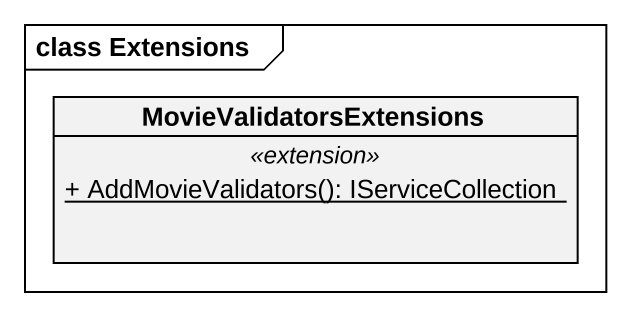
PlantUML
@startuml
mainframe class Extensions
hide circle
hide empty members
skinparam classAttributeIconSize 0
class MovieValidatorsExtensions {
  .. <<extension>> ..
  {static} + AddMovieValidators(): IServiceCollection
}
@enduml
